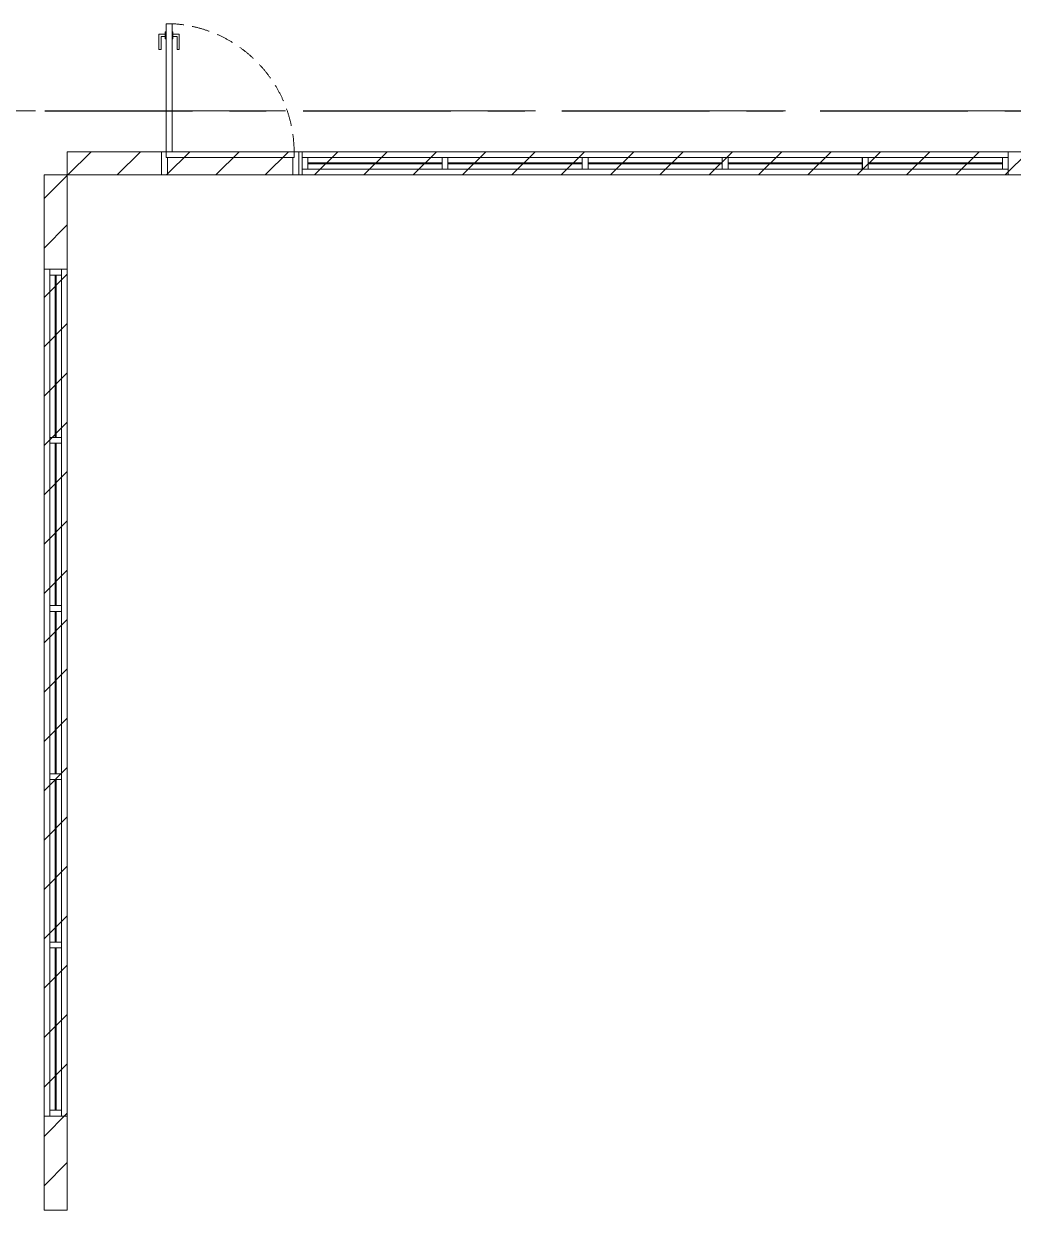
# Model space of a CAD drawing. Header units: millimetres. Extents: x -4000 to 187956, y -58990 to 162485.
# Drawn here: x 105675 to 114183, y 56000 to 66200 of the extents above; entities that cross this region are included whole.
import ezdxf

# ---------------------------------------------------------------- set-up
doc = ezdxf.new("R2010")
doc.units = ezdxf.units.MM
for name, pattern in [('Dash - 1_5mm', [225, 150, -75]), ('Grid Line', [2222.5, 1270, -317.5, 317.5, -317.5]), ('Grid Line 12_5mm', [2150, 1250, -300, 300, -300])]:
    doc.linetypes.add(name, pattern=pattern)
for name, color, linetype, lineweight in [('A-DOOR', 31, 'Continuous', 13), ('A-DOOR-FRAM', 31, 'Continuous', 13), ('A-GLAZ-CURT', 52, 'Continuous', 9), ('A-GLAZ-CWMG', 51, 'Continuous', 9), ('A-WALL', 113, 'Continuous', 13), ('A-WALL-PATT', 111, 'Continuous', 13), ('S-GRID', 1, 'Continuous', 30)]:
    doc.layers.add(name, color=color, linetype=linetype, lineweight=lineweight)
pattern_1 = [(45, (0, 0), (-212.13203, 212.13203), [])]

# ---------------------------------------------------------------- blocks, each defined once
blk = doc.blocks.new('MP_DR_Single Swing_Miscellaneous - 2200x1200_FR_SOLID CORE-V775-FFS - TANG 1')
at = {"layer": 'A-DOOR', "color": 163, "lineweight": 15}
for p, q in [((550, -100), (500, -100)), ((500, -1070), (500, -1130)), ((550, -1130), (550, -1070))]:
    blk.add_line(p, q, dxfattribs=at)
at = {"layer": 'A-DOOR', "color": 174, "lineweight": 15}
for p, q in [((500, -100), (500, -1070)), ((550, -1070), (550, -100)), ((500, -1130), (500, -1200)), ((500, -1200), (550, -1200)), ((550, -1200), (550, -1130))]:
    blk.add_line(p, q, dxfattribs=at)
at = {"layer": 'A-DOOR', "lineweight": 9}
for p, q in [((457, -980), (437, -980)), ((437, -980), (437, -1110)), ((457, -1090), (457, -980)), ((613, -980), (593, -980)), ((593, -980), (593, -1090)), ((613, -1110), (613, -980)), ((437, -1110), (492, -1110)), ((492, -1090), (457, -1090)), ((500, -1070), (492, -1070)), ((492, -1070), (492, -1090)), ((492, -1090), (492, -1110)), ((492, -1110), (492, -1090)), ((492, -1110), (492, -1130)), ((500, -1130), (500, -1070)), ((550, -1070), (550, -1130)), ((558, -1070), (550, -1070)), ((558, -1090), (558, -1070)), ((558, -1110), (558, -1090)), ((593, -1090), (558, -1090)), ((558, -1090), (558, -1110)), ((558, -1130), (558, -1110)), ((558, -1110), (613, -1110)), ((492, -1130), (500, -1130)), ((550, -1130), (558, -1130))]:
    blk.add_line(p, q, dxfattribs=at)
at = {"layer": 'A-DOOR', "linetype": 'Dash - 1_5mm', "lineweight": 9}
blk.add_arc((559, -93), 1109, 180.3698, 266.9657, dxfattribs=at)
at = {"layer": 'A-DOOR-FRAM', "color": 91, "lineweight": 15}
for p, q in [((-590, -100), (-590, 100)), ((-590, 100), (590, 100)), ((590, 100), (590, -100)), ((500, -100), (-590, -100)), ((590, -100), (550, -100))]:
    blk.add_line(p, q, dxfattribs=at)
at = {"layer": 'A-DOOR-FRAM', "color": 81, "lineweight": 15}
for p, q in [((-590, 100), (-590, -100)), ((-540, 100), (-590, 100)), ((540, 100), (-540, 100)), ((-540, 100), (-540, -50)), ((-540, 100), (-540, -50)), ((540, -50), (540, 100)), ((540, 100), (590, 100)), ((540, -50), (540, 100)), ((590, 100), (590, -100)), ((-590, -100), (-550, -100)), ((-540, -50), (-550, -50)), ((-550, -50), (-550, -100)), ((550, -50), (-550, -50)), ((-550, -50), (-550, -100)), ((-550, -100), (500, -100)), ((-540, -50), (540, -50)), ((550, -100), (500, -100)), ((550, -50), (540, -50)), ((550, -100), (550, -50)), ((550, -100), (550, -50)), ((590, -100), (550, -100))]:
    blk.add_line(p, q, dxfattribs=at)
at = {"layer": 'A-DOOR-FRAM', "color": 71, "lineweight": 15}
blk.add_line((500, -100), (550, -100), dxfattribs=at)
blk = doc.blocks.new('System Panel - System Panel1-380619-FFS - TANG 1')
at = {"layer": 'A-GLAZ-CURT', "color": 253}
for p, q in [((-698, 5), (698, 5)), ((698, -5), (-698, -5))]:
    blk.add_line(p, q, dxfattribs=at)
at = {"layer": 'A-GLAZ-CURT', "color": 254}
for p, q in [((698, 5), (-698, 5)), ((-698, -5), (-698, 5)), ((-698, 5), (-698, -5)), ((698, 5), (698, -5)), ((698, 5), (698, -5)), ((-698, -5), (698, -5))]:
    blk.add_line(p, q, dxfattribs=at)
blk = doc.blocks.new('Rectangular Mullion - 50 x 100-357744-FFS - TANG 1')
at = {"layer": 'A-GLAZ-CWMG', "color": 252}
for p, q in [((105900, 58256), (106000, 58256)), ((105900, 56860), (105900, 58256)), ((106000, 58256), (106000, 56860)), ((106000, 56860), (105900, 56860))]:
    blk.add_line(p, q, dxfattribs=at)
at = {"layer": 'A-GLAZ-CWMG', "color": 254}
for p, q in [((106000, 58256), (105900, 58256)), ((105900, 56860), (106000, 56860))]:
    blk.add_line(p, q, dxfattribs=at)
at = {"layer": 'A-GLAZ-CWMG', "color": 253}
for p, q in [((105900, 58256), (105900, 56860)), ((106000, 58256), (106000, 56860))]:
    blk.add_line(p, q, dxfattribs=at)
blk = doc.blocks.new('Rectangular Mullion - 50 x 100-357745-FFS - TANG 1')
at = {"layer": 'A-GLAZ-CWMG', "color": 254}
for p, q in [((105900, 64040), (105945, 64040)), ((105945, 64040), (105900, 64040)), ((105900, 64040), (105900, 62644)), ((105945, 64040), (105955, 64040)), ((105955, 64040), (106000, 64040)), ((106000, 64040), (105955, 64040)), ((106000, 62644), (106000, 64040)), ((105900, 62644), (105945, 62644)), ((105945, 62644), (105900, 62644)), ((105955, 62644), (105945, 62644)), ((105955, 62644), (106000, 62644)), ((106000, 62644), (105955, 62644))]:
    blk.add_line(p, q, dxfattribs=at)
at = {"layer": 'A-GLAZ-CWMG', "color": 253}
for p, q in [((105900, 62644), (105900, 64040)), ((106000, 62644), (106000, 64040))]:
    blk.add_line(p, q, dxfattribs=at)
at = {"layer": 'A-GLAZ-CWMG', "color": 90}
for p, q in [((105955, 64040), (105945, 64040)), ((105945, 62644), (105955, 62644))]:
    blk.add_line(p, q, dxfattribs=at)
blk = doc.blocks.new('Rectangular Mullion - 50 x 100-357742-FFS - TANG 1')
at = {"layer": 'A-GLAZ-CWMG', "color": 253}
for p, q in [((0, 50), (-50, 50)), ((0, -50), (0, 50)), ((-50, -50), (0, -50))]:
    blk.add_line(p, q, dxfattribs=at)
at = {"layer": 'A-GLAZ-CWMG', "color": 254}
for p, q in [((-50, 50), (-50, 5)), ((-50, -5), (-50, -50))]:
    blk.add_line(p, q, dxfattribs=at)
at = {"layer": 'A-GLAZ-CWMG', "color": 252}
for p, q in [((-50, -50), (-50, 50)), ((-50, 50), (0, 50)), ((0, 50), (0, -50)), ((0, -50), (-50, -50))]:
    blk.add_line(p, q, dxfattribs=at)
at = {"layer": 'A-GLAZ-CWMG', "color": 90}
blk.add_line((-50, 5), (-50, -5), dxfattribs=at)
blk = doc.blocks.new('Rectangular Mullion - 50 x 100-357743-FFS - TANG 1')
at = {"layer": 'A-GLAZ-CWMG', "color": 252}
for p, q in [((0, 50), (-50, 50)), ((-50, 50), (-50, -50)), ((0, -50), (0, 50)), ((-50, -50), (0, -50))]:
    blk.add_line(p, q, dxfattribs=at)
at = {"layer": 'A-GLAZ-CWMG', "color": 254}
for p, q in [((-50, 5), (-50, 50)), ((-50, -50), (-50, -5))]:
    blk.add_line(p, q, dxfattribs=at)
at = {"layer": 'A-GLAZ-CWMG', "color": 253}
for p, q in [((-50, 50), (0, 50)), ((0, 50), (0, -50)), ((0, -50), (-50, -50))]:
    blk.add_line(p, q, dxfattribs=at)
at = {"layer": 'A-GLAZ-CWMG', "color": 90}
blk.add_line((-50, -5), (-50, 5), dxfattribs=at)
blk = doc.blocks.new('Rectangular Mullion - 50 x 100-357739-FFS - TANG 1')
at = {"layer": 'A-GLAZ-CWMG', "color": 253}
for p, q in [((25, 50), (-25, 50)), ((-25, -50), (25, -50))]:
    blk.add_line(p, q, dxfattribs=at)
at = {"layer": 'A-GLAZ-CWMG', "color": 254}
for p, q in [((-25, 50), (-25, 5)), ((25, 5), (25, 50)), ((-25, -5), (-25, -50)), ((25, -50), (25, -5))]:
    blk.add_line(p, q, dxfattribs=at)
at = {"layer": 'A-GLAZ-CWMG', "color": 252}
for p, q in [((-25, -50), (-25, 50)), ((-25, 50), (25, 50)), ((25, 50), (25, -50)), ((25, -50), (-25, -50))]:
    blk.add_line(p, q, dxfattribs=at)
at = {"layer": 'A-GLAZ-CWMG', "color": 90}
for p, q in [((-25, 5), (-25, -5)), ((25, -5), (25, 5))]:
    blk.add_line(p, q, dxfattribs=at)
blk = doc.blocks.new('Rectangular Mullion - 50 x 100-V801-FFS - TANG 1')
at = {"layer": 'A-GLAZ-CWMG', "color": 253}
for p, q in [((25, 50), (-25, 50)), ((-25, -50), (25, -50))]:
    blk.add_line(p, q, dxfattribs=at)
at = {"layer": 'A-GLAZ-CWMG', "color": 254}
for p, q in [((-25, 50), (-25, 5)), ((25, 5), (25, 50)), ((-25, -5), (-25, -50)), ((25, -50), (25, -5))]:
    blk.add_line(p, q, dxfattribs=at)
at = {"layer": 'A-GLAZ-CWMG', "color": 252}
for p, q in [((-25, -50), (-25, 50)), ((-25, 50), (25, 50)), ((25, 50), (25, -50)), ((25, -50), (-25, -50))]:
    blk.add_line(p, q, dxfattribs=at)
at = {"layer": 'A-GLAZ-CWMG', "color": 90}
for p, q in [((-25, 5), (-25, -5)), ((25, -5), (25, 5))]:
    blk.add_line(p, q, dxfattribs=at)
blk = doc.blocks.new('Rectangular Mullion - 50 x 100-V802-FFS - TANG 1')
at = {"layer": 'A-GLAZ-CWMG', "color": 253}
for p, q in [((25, 50), (-25, 50)), ((-25, -50), (25, -50))]:
    blk.add_line(p, q, dxfattribs=at)
at = {"layer": 'A-GLAZ-CWMG', "color": 254}
for p, q in [((-25, 50), (-25, 5)), ((25, 5), (25, 50)), ((-25, -5), (-25, -50)), ((25, -50), (25, -5))]:
    blk.add_line(p, q, dxfattribs=at)
at = {"layer": 'A-GLAZ-CWMG', "color": 252}
for p, q in [((-25, -50), (-25, 50)), ((-25, 50), (25, 50)), ((25, 50), (25, -50)), ((25, -50), (-25, -50))]:
    blk.add_line(p, q, dxfattribs=at)
at = {"layer": 'A-GLAZ-CWMG', "color": 90}
for p, q in [((-25, 5), (-25, -5)), ((25, -5), (25, 5))]:
    blk.add_line(p, q, dxfattribs=at)
blk = doc.blocks.new('System Panel - System Panel1-380622-FFS - TANG 1')
at = {"layer": 'A-GLAZ-CURT', "color": 253}
for p, q in [((-577, 5), (577, 5)), ((577, -5), (-577, -5))]:
    blk.add_line(p, q, dxfattribs=at)
at = {"layer": 'A-GLAZ-CURT', "color": 254}
for p, q in [((577, 5), (-577, 5)), ((-577, -5), (-577, 5)), ((-577, 5), (-577, -5)), ((577, 5), (577, -5)), ((577, 5), (577, -5)), ((-577, -5), (577, -5))]:
    blk.add_line(p, q, dxfattribs=at)
blk = doc.blocks.new('Rectangular Mullion - 50 x 100-357737-FFS - TANG 1')
at = {"layer": 'A-GLAZ-CWMG', "color": 254}
for p, q in [((108118, 65050), (108118, 64950)), ((109272, 64950), (109272, 65050))]:
    blk.add_line(p, q, dxfattribs=at)
at = {"layer": 'A-GLAZ-CWMG', "color": 252}
for p, q in [((108118, 64950), (108118, 65050)), ((108118, 65050), (109272, 65050)), ((109272, 65050), (109272, 64950)), ((109272, 64950), (108118, 64950))]:
    blk.add_line(p, q, dxfattribs=at)
at = {"layer": 'A-GLAZ-CWMG', "color": 253}
for p, q in [((109272, 65050), (108118, 65050)), ((109272, 64950), (108118, 64950))]:
    blk.add_line(p, q, dxfattribs=at)
blk = doc.blocks.new('Rectangular Mullion - 50 x 100-357738-FFS - TANG 1')
at = {"layer": 'A-GLAZ-CWMG', "color": 254}
for p, q in [((112936, 65050), (112936, 65005)), ((112936, 65005), (112936, 65050)), ((114090, 65050), (112936, 65050)), ((112936, 64995), (112936, 65005)), ((112936, 64995), (112936, 64950)), ((112936, 64950), (112936, 64995)), ((114090, 65050), (114090, 65005)), ((114090, 65005), (114090, 65050)), ((114090, 65005), (114090, 64995)), ((114090, 64995), (114090, 64950)), ((114090, 64950), (114090, 64995)), ((112936, 64950), (114090, 64950))]:
    blk.add_line(p, q, dxfattribs=at)
at = {"layer": 'A-GLAZ-CWMG', "color": 253}
for p, q in [((112936, 65050), (114090, 65050)), ((112936, 64950), (114090, 64950))]:
    blk.add_line(p, q, dxfattribs=at)
at = {"layer": 'A-GLAZ-CWMG', "color": 90}
for p, q in [((112936, 65005), (112936, 64995)), ((114090, 64995), (114090, 65005))]:
    blk.add_line(p, q, dxfattribs=at)
blk = doc.blocks.new('CMF2_NHAXUONG_A_rvt-1-FFS - TANG 1')
at = {"layer": 'A-WALL-PATT', "lineweight": 9}
h = blk.add_hatch(dxfattribs=at)
h.set_pattern_fill('FP_12', color=250, style=0, pattern_type=2)
h.set_pattern_definition(pattern_1)
h.paths.add_polyline_path([(106050, 64900), (115150, 64900), (115150, 65100), (106050, 65100)])
h = blk.add_hatch(dxfattribs=at)
h.set_pattern_fill('FP_12', color=250, style=0, pattern_type=2)
h.set_pattern_definition(pattern_1)
h.paths.add_polyline_path([(106050, 56000), (106050, 64900), (105850, 64900), (105850, 56000)])
at = {"layer": 'A-WALL', "color": 50, "lineweight": 15}
for p, q in [((115150, 65100), (106050, 65100)), ((106050, 65100), (106050, 64900)), ((105850, 64900), (105850, 56000)), ((106050, 64900), (105850, 64900)), ((106050, 64900), (115150, 64900)), ((106050, 56000), (106050, 64900)), ((105850, 56000), (106050, 56000))]:
    blk.add_line(p, q, dxfattribs=at)
at = {"layer": 'A-WALL', "color": 35, "lineweight": 15}
for p, q in [((106860, 65100), (106050, 65100)), ((106050, 64900), (106050, 65100)), ((108040, 65100), (106860, 65100)), ((106860, 65100), (106860, 64900)), ((108068, 65100), (108040, 65100)), ((108040, 65100), (108040, 64900)), ((114140, 65100), (108068, 65100)), ((108068, 65100), (114140, 65100)), ((108068, 64900), (108068, 65100)), ((108068, 65050), (108068, 65100)), ((115150, 65100), (114140, 65100)), ((114140, 65100), (114140, 65050)), ((114140, 64900), (114140, 65100)), ((105850, 64900), (105850, 64090)), ((105850, 64900), (106050, 64900)), ((106050, 64900), (106860, 64900)), ((106050, 64090), (106050, 64900)), ((106860, 64900), (108040, 64900)), ((108040, 64900), (108068, 64900)), ((108068, 64900), (108068, 64950)), ((114140, 64900), (108068, 64900)), ((108068, 64900), (114140, 64900)), ((114140, 64950), (114140, 64900)), ((114140, 64900), (114227, 64900)), ((105850, 64090), (105850, 56810)), ((105850, 56810), (105850, 64090)), ((105850, 64090), (105900, 64090)), ((106050, 64090), (105850, 64090)), ((106000, 64090), (106050, 64090)), ((106050, 64090), (106050, 56810)), ((106050, 56810), (106050, 64090)), ((105850, 56810), (105850, 56000)), ((106050, 56810), (105850, 56810)), ((105900, 56810), (105850, 56810)), ((106050, 56810), (106000, 56810)), ((106050, 56000), (106050, 56810)), ((106050, 56000), (105850, 56000))]:
    blk.add_line(p, q, dxfattribs=at)
at = {"layer": 'A-WALL', "color": 53, "lineweight": 15}
for p, q in [((106860, 65100), (106860, 64900)), ((108040, 64900), (108040, 65100)), ((114140, 65100), (108068, 65100)), ((108068, 64950), (108068, 65050)), ((114140, 65050), (114140, 64950)), ((108068, 64900), (114140, 64900)), ((105850, 64090), (105850, 56810)), ((105900, 64090), (106000, 64090)), ((106050, 56810), (106050, 64090)), ((106000, 56810), (105900, 56810))]:
    blk.add_line(p, q, dxfattribs=at)
at = {"layer": 'S-GRID', "linetype": 'Grid Line 12_5mm', "lineweight": 9}
blk.add_line((-824, 65450), (183641, 65450), dxfattribs=at)
at = {"layer": 'A-DOOR', "color": 250, "lineweight": 9, "rotation": 180}
blk.add_blockref('MP_DR_Single Swing_Miscellaneous - 2200x1200_FR_SOLID CORE-V775-FFS - TANG 1', (107450, 65000), dxfattribs=at)
at = {"layer": 'A-GLAZ-CURT', "color": 250, "lineweight": 9}
for name, p, rotation in [('System Panel - System Panel1-380622-FFS - TANG 1', (108695, 65000), 180), ('System Panel - System Panel1-380622-FFS - TANG 1', (109899, 65000), 180), ('System Panel - System Panel1-380622-FFS - TANG 1', (111104, 65000), 180), ('System Panel - System Panel1-380622-FFS - TANG 1', (112308, 65000), 180), ('System Panel - System Panel1-380622-FFS - TANG 1', (113513, 65000), 180), ('System Panel - System Panel1-380619-FFS - TANG 1', (105950, 63342), 270.0000000000001), ('System Panel - System Panel1-380619-FFS - TANG 1', (105950, 61896), 270.0000000000001), ('System Panel - System Panel1-380619-FFS - TANG 1', (105950, 60450), 270.0000000000001), ('System Panel - System Panel1-380619-FFS - TANG 1', (105950, 59004), 270.0000000000001), ('System Panel - System Panel1-380619-FFS - TANG 1', (105950, 57558), 270.0000000000001)]:
    blk.add_blockref(name, p, dxfattribs=dict(at, rotation=rotation))
at = {"layer": 'A-GLAZ-CWMG', "color": 250, "lineweight": 9, "extrusion": (0, 0, -1)}
for name, p in [('Rectangular Mullion - 50 x 100-357742-FFS - TANG 1', (-108068, 65000)), ('Rectangular Mullion - 50 x 100-V802-FFS - TANG 1', (-109297, 65000)), ('Rectangular Mullion - 50 x 100-V801-FFS - TANG 1', (-110502, 65000)), ('Rectangular Mullion - 50 x 100-V801-FFS - TANG 1', (-111706, 65000)), ('Rectangular Mullion - 50 x 100-357739-FFS - TANG 1', (-112911, 65000))]:
    blk.add_blockref(name, p, dxfattribs=at)
at = {"layer": 'A-GLAZ-CWMG', "color": 250, "lineweight": 9}
for name, p in [('Rectangular Mullion - 50 x 100-357737-FFS - TANG 1', (0, 0)), ('Rectangular Mullion - 50 x 100-357738-FFS - TANG 1', (-4818, 0)), ('Rectangular Mullion - 50 x 100-357737-FFS - TANG 1', (1205, 0)), ('Rectangular Mullion - 50 x 100-357738-FFS - TANG 1', (-3613, 0)), ('Rectangular Mullion - 50 x 100-357737-FFS - TANG 1', (2409, 0)), ('Rectangular Mullion - 50 x 100-357738-FFS - TANG 1', (-2409, 0)), ('Rectangular Mullion - 50 x 100-357737-FFS - TANG 1', (3613, 0)), ('Rectangular Mullion - 50 x 100-357738-FFS - TANG 1', (-1205, 0)), ('Rectangular Mullion - 50 x 100-357737-FFS - TANG 1', (4818, 0)), ('Rectangular Mullion - 50 x 100-357738-FFS - TANG 1', (0, 0)), ('Rectangular Mullion - 50 x 100-357743-FFS - TANG 1', (114140, 65000)), ('Rectangular Mullion - 50 x 100-357744-FFS - TANG 1', (0, 5784)), ('Rectangular Mullion - 50 x 100-357745-FFS - TANG 1', (0, 0)), ('Rectangular Mullion - 50 x 100-357744-FFS - TANG 1', (0, 4338)), ('Rectangular Mullion - 50 x 100-357745-FFS - TANG 1', (0, -1446)), ('Rectangular Mullion - 50 x 100-357744-FFS - TANG 1', (0, 2892)), ('Rectangular Mullion - 50 x 100-357745-FFS - TANG 1', (0, -2892)), ('Rectangular Mullion - 50 x 100-357744-FFS - TANG 1', (0, 1446)), ('Rectangular Mullion - 50 x 100-357745-FFS - TANG 1', (0, -4338)), ('Rectangular Mullion - 50 x 100-357744-FFS - TANG 1', (0, 0)), ('Rectangular Mullion - 50 x 100-357745-FFS - TANG 1', (0, -5784))]:
    blk.add_blockref(name, p, dxfattribs=at)
at = {"layer": 'A-GLAZ-CWMG', "color": 250, "lineweight": 9, "rotation": 90.00000000000007}
blk.add_blockref('Rectangular Mullion - 50 x 100-357743-FFS - TANG 1', (105950, 64090), dxfattribs=at)
at = {"layer": 'A-GLAZ-CWMG', "color": 250, "lineweight": 9, "extrusion": (0, 0, -1), "rotation": 269.9999999999999}
for name, p in [('Rectangular Mullion - 50 x 100-357739-FFS - TANG 1', (-105950, 62619)), ('Rectangular Mullion - 50 x 100-V801-FFS - TANG 1', (-105950, 61173)), ('Rectangular Mullion - 50 x 100-V801-FFS - TANG 1', (-105950, 59727)), ('Rectangular Mullion - 50 x 100-V802-FFS - TANG 1', (-105950, 58281)), ('Rectangular Mullion - 50 x 100-357742-FFS - TANG 1', (-105950, 56810))]:
    blk.add_blockref(name, p, dxfattribs=at)

msp = doc.modelspace()

# ---------------------------------------------------------------- block references
at = {"lineweight": 5}
msp.add_blockref('CMF2_NHAXUONG_A_rvt-1-FFS - TANG 1', (0, 0), dxfattribs=at)

# ---------------------------------------------------------------- next in the draw order: linework, layer by layer
at = {"layer": 'S-GRID', "linetype": 'Grid Line'}
msp.add_line((-824, 65450), (183641, 65450), dxfattribs=at)

doc.saveas('drawing.dxf')
